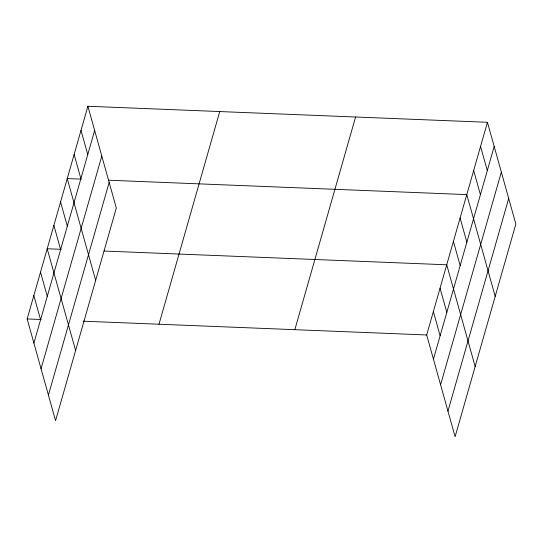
<?xml version="1.0" encoding="UTF-8"?>
<svg xmlns="http://www.w3.org/2000/svg" width="543" height="543" viewBox="0 0 543 543"><rect width="100%" height="100%" fill="white"/><g stroke="black" fill="none" stroke-linecap="round" stroke-linejoin="round"><path stroke-width="0.81" d="M87.898 106.265L116.311 208.03L55.562 420.703L27.15 318.938L87.898 106.265L487.438 122.297L515.85 224.062L455.102 436.735L426.689 334.97L487.438 122.297M33.904 343.128L94.652 130.456M41.051 368.724L101.799 156.051M48.415 395.1L109.163 182.428M158.997 324.225L219.745 111.553M294.842 329.676L355.59 117.01M433.443 359.161L494.191 146.488M440.59 384.763L501.338 172.09M447.955 411.139L508.703 198.466M81.253 179.136L67.244 178.572L95.656 280.337M108.444 180.222L466.783 194.604L495.196 296.376M61.203 249.318L47.193 248.755L75.613 350.52M104.059 251.036L446.733 264.787L475.152 366.552M27.15 318.938L41.159 319.494M83.188 321.184L426.689 334.97M480.548 146.4L487.309 170.59M473.666 170.502L480.419 194.693M460.097 218.001L466.851 242.192M453.419 241.397L460.172 265.588M440.054 288.184L446.808 312.374M433.368 311.573L440.129 335.764M81.009 130.368L87.769 154.558M74.126 154.47L80.88 178.661M60.558 201.962L67.312 226.159M53.879 225.359L60.633 249.549M40.515 272.145L47.268 296.335M33.829 295.541L40.589 319.732"/></g></svg>
